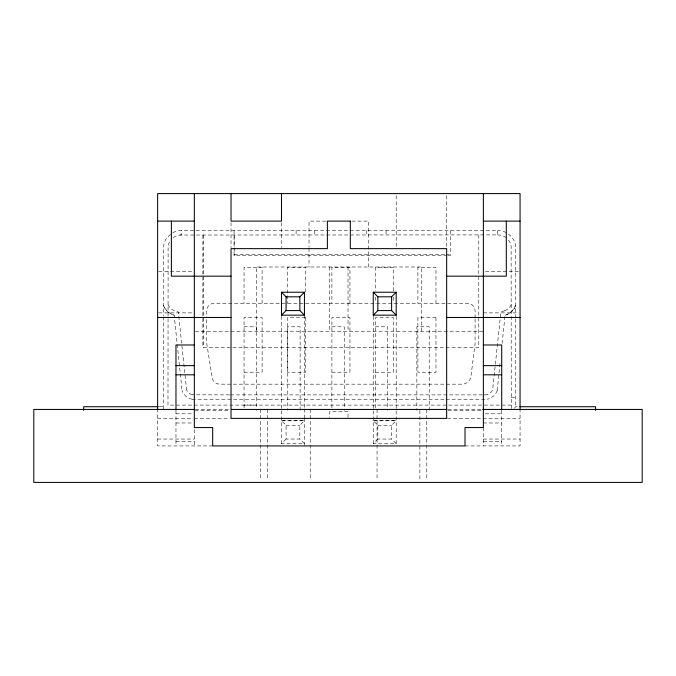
<?xml version="1.0" encoding="UTF-8"?>
<svg xmlns="http://www.w3.org/2000/svg" width="676" height="676" viewBox="0 0 676 676"><rect width="100%" height="100%" fill="white"/><g stroke="black" fill="none" stroke-linecap="round" stroke-linejoin="round"><path stroke-width="0.51" stroke-dasharray="3.38 2.54" d="M173.267 237.606A13.697 13.697 0 0 1 179.706 235.028L497.629 234.902L497.773 230.558L179.123 230.71A18.336 18.336 0 0 0 172.481 232.89M497.19 390.432L500.257 361.178M502.116 343.416L505.073 315.202A15.725 15.725 0 0 0 512.577 310.639L515.729 305.273A14.973 14.973 0 0 1 514.106 308.645L514.326 308.273M511.25 304.496L511.149 304.766A11.019 11.019 0 0 1 504.727 310.723M514.106 308.645L514.926 307.191M513.87 308.991L514.157 308.552M512.577 310.639L510.726 312.354A15.827 15.827 0 0 1 505.073 315.193M286.083 439.045L281.495 443.633L304.437 443.633L299.848 439.045L286.083 439.045L286.083 425.28L281.495 420.692L304.437 420.692L299.848 425.28L299.848 439.045M377.842 439.045L373.253 443.633L396.195 443.633L391.607 439.045L377.842 439.045L377.842 425.28L373.253 420.692L396.195 420.692L391.607 425.28L391.607 439.045M170.529 234.158L165.916 239.262A17.01 17.01 0 0 0 163.507 247.974L163.507 315.734M504.735 310.74L500.908 311.94L492.643 389.858A8.712 8.712 0 0 1 487.007 394.767M487.016 394.792L483.433 394.894M179.706 235.028L181.607 234.902L181.464 230.558M325.764 221.12L309.025 221.12L309.025 247.188M351.926 221.12L368.665 221.12L368.665 266.995M234.031 254.556L445.087 254.556M446.126 254.556L450.3 254.556M447.174 255.596L234.031 255.596L234.031 250.416M448.213 255.596L450.3 255.596L450.3 230.558M158.674 271.583L192.229 271.583M485.461 271.583L519.016 271.583M158.674 312.878L192.229 312.878M483.365 312.878L519.016 312.878M244.053 326.795L256.407 326.795L256.407 410.315M331.891 326.795L344.245 326.795L344.245 410.315M375.4 326.795L387.754 326.795L387.754 410.315M195.372 331.223L483.365 331.223M244.053 372.231L262.111 372.231L262.111 317.635L244.053 317.635L244.053 410.315M331.891 372.231L349.948 372.231L349.948 317.635L331.891 317.635L331.891 410.315M375.4 372.231L393.457 372.231L393.457 317.635L375.4 317.635L375.4 410.315M229.519 394.894L192.229 394.792M230.44 394.894L482.394 394.894M511.25 397.235L515.729 397.235M192.094 399.237L444.994 399.237M446.05 399.237L487.142 399.237M244.053 405.068L256.407 405.068M511.25 405.101L167.986 405.101L168.113 246.267A12.793 12.793 0 0 1 169.803 241.442M159.308 406.724L163.507 406.724M514.478 408.194A10.258 10.258 0 0 0 515.729 406.724L518.881 406.724M195.406 409.436L230.262 409.436M447.85 409.436L481.65 409.436M194.891 410.315L229.891 410.315M448.027 410.315L481.802 410.315M175.971 413.805L192.288 413.805M485.402 413.805L501.719 413.805M157.626 418.393L192.288 418.393M194.325 418.393L230.195 418.393M447.495 418.393L520.064 418.393M281.495 420.793L304.437 420.793M373.253 420.793L396.195 420.793M175.971 422.982L192.288 422.982M483.365 422.982L501.719 422.982M286.083 425.28L299.848 425.28M377.842 425.28L391.607 425.28M157.626 439.045L194.325 439.045M483.365 439.045L520.064 439.045M175.971 441.335L194.325 441.335M483.365 441.335L501.719 441.335M212.678 445.923L157.626 445.923L157.626 410.653M465.012 445.923L520.064 445.923L520.064 410.653M497.629 234.902L499.53 235.028A13.697 13.697 0 0 1 505.978 237.606M508.462 240.022L509.434 241.442A12.793 12.793 0 0 1 511.124 246.267L511.25 410.315M167.986 304.496L168.087 304.766A11.019 11.019 0 0 0 174.518 310.723L178.329 311.94L186.601 389.858M174.163 315.193A15.827 15.827 0 0 1 168.51 312.363L167.555 311.535A15.125 15.125 0 0 1 163.499 305.273A15.447 15.447 0 0 0 174.18 315.151L177.12 343.416M177.23 344.456L182.047 390.432M515.729 317.821L515.729 247.974A17.01 17.01 0 0 0 513.321 239.27L510.473 235.662L506.755 232.89A18.387 18.387 0 0 0 497.773 230.558M515.729 318.869L515.729 406.724M501.719 410.645L501.719 445.923M483.365 427.57L483.365 445.923M478.777 234.902L478.777 347.599L202.893 347.599L202.893 234.902M475.084 317.94L475.084 310.723A7.444 7.444 0 0 0 467.64 303.279L214.199 303.279A7.444 7.444 0 0 0 206.755 310.723L206.755 317.94M475.084 318.962L475.084 343.687L470.792 377.783A10.436 10.436 0 0 1 463.55 384.171L219.717 384.171A7.597 7.597 0 0 1 212.222 377.783L206.755 343.687L206.755 318.962M446.659 195.668L446.659 247.602M435.969 303.279L435.969 267.299L417.903 267.299L417.903 303.279M429.218 410.315L429.218 326.795L416.855 326.795L416.855 410.315M426.784 409.436L426.784 480.323M421.427 331.223L421.427 266.995L256.263 266.995L256.263 331.223M419.872 410.484L419.872 480.323M396.195 195.668L396.195 247.602M396.195 316.216L396.195 409.994M396.195 410.78L396.195 445.923M393.457 290.942L393.457 267.299L375.4 267.299L375.4 290.942M393.457 297.11L393.457 303.279M386.055 230.558L386.055 234.902M377.056 409.436L377.056 480.323M375.4 297.11L375.4 303.279M373.253 316.216L373.253 409.994M373.253 410.78L373.253 445.923M366.316 230.558L366.316 234.902M349.948 303.279L349.948 267.299L331.891 267.299L331.891 303.279M348.022 266.995L348.022 331.223M348.022 417.413L348.022 411.515L329.668 411.515L329.668 417.413M329.668 266.995L329.668 331.223M314.686 230.558L314.686 234.902M310.225 409.436L310.225 480.323M309.025 248.227L309.025 266.995M305.62 291.973L305.62 267.299L287.562 267.299L287.562 303.279M304.437 315.168L304.437 408.177M304.437 408.946L304.437 417.827M304.437 418.393L304.437 445.923M300.127 410.315L300.127 326.795L287.773 326.795L287.773 410.315M296.08 230.558L296.08 234.902M281.495 222.674L281.495 247.602M281.495 316.216L281.495 409.994M281.495 410.78L281.495 445.923M267.409 409.436L267.409 480.323M262.111 303.279L262.111 267.299L244.053 267.299L244.053 303.279M260.497 409.436L260.497 480.323M234.217 234.902L234.217 247.315M234.217 248.345L234.217 255.596M234.031 230.558L234.031 249.385M231.031 222.674L231.031 247.602M203.239 234.902L203.239 347.599M194.325 429.581L194.325 445.923M175.971 410.645L175.971 445.923M163.507 316.782L163.507 410.315M497.232 390.449A13.148 13.148 0 0 1 487.134 399.186M192.102 399.186A13.148 13.148 0 0 1 182.005 390.449M192.229 394.767A8.712 8.712 0 0 1 186.584 389.866M305.62 317.635L287.562 317.635L287.562 372.231L305.62 372.231L305.62 317.635M435.969 317.635L417.903 317.635L417.903 372.231L435.969 372.231L435.969 317.635"/><path stroke-width="1.01" d="M281.495 315.168L286.083 310.58L299.848 310.58L304.437 315.168L304.437 292.226L281.495 292.226L281.495 315.168L304.437 315.168M299.848 310.58L299.848 296.815L304.437 292.226M373.253 315.168L377.842 310.58L377.842 296.815L373.253 292.226L373.253 315.168L396.195 315.168L396.195 292.226L373.253 292.226M377.842 296.815L391.607 296.815L396.195 292.226M157.626 221.12L194.325 221.12M483.365 221.12L520.064 221.12M231.031 276.171L171.383 276.171L171.383 221.12M446.659 276.171L506.299 276.171L506.299 221.12M281.495 292.226L286.083 296.815L299.848 296.815M377.842 310.58L391.607 310.58L396.195 315.168M157.626 317.466L231.031 317.466M446.659 317.466L520.064 317.466M194.325 344.988L175.971 344.988L175.971 410.011M483.365 344.988L501.719 344.988L501.719 410.011M175.971 365.64L194.325 365.64M483.365 365.64L501.719 365.64M175.971 374.808L194.325 374.808M483.365 374.808L501.719 374.808M158.26 406.724L83.697 406.724L83.697 410.315M519.928 406.724L595.548 406.724L595.548 410.315M194.35 409.436L33.8 409.436L33.8 482.41L642.2 482.41L642.2 409.436L482.706 409.436M231.319 409.436L446.794 409.436M520.064 409.986L520.064 193.589L157.626 193.589L157.626 409.986M483.365 193.589L483.365 427.57L465.012 427.57L465.012 445.923L212.678 445.923L212.678 427.57L194.325 427.57L194.325 193.589M391.607 296.815L391.607 310.58M286.083 296.815L286.083 310.58M281.495 193.589L281.495 221.12L231.031 221.12L231.031 193.589M350.312 221.12L327.378 221.12L327.378 248.641L231.031 248.641L231.031 418.393L446.659 418.393L446.659 248.641L350.312 248.641L350.312 221.12"/></g></svg>
